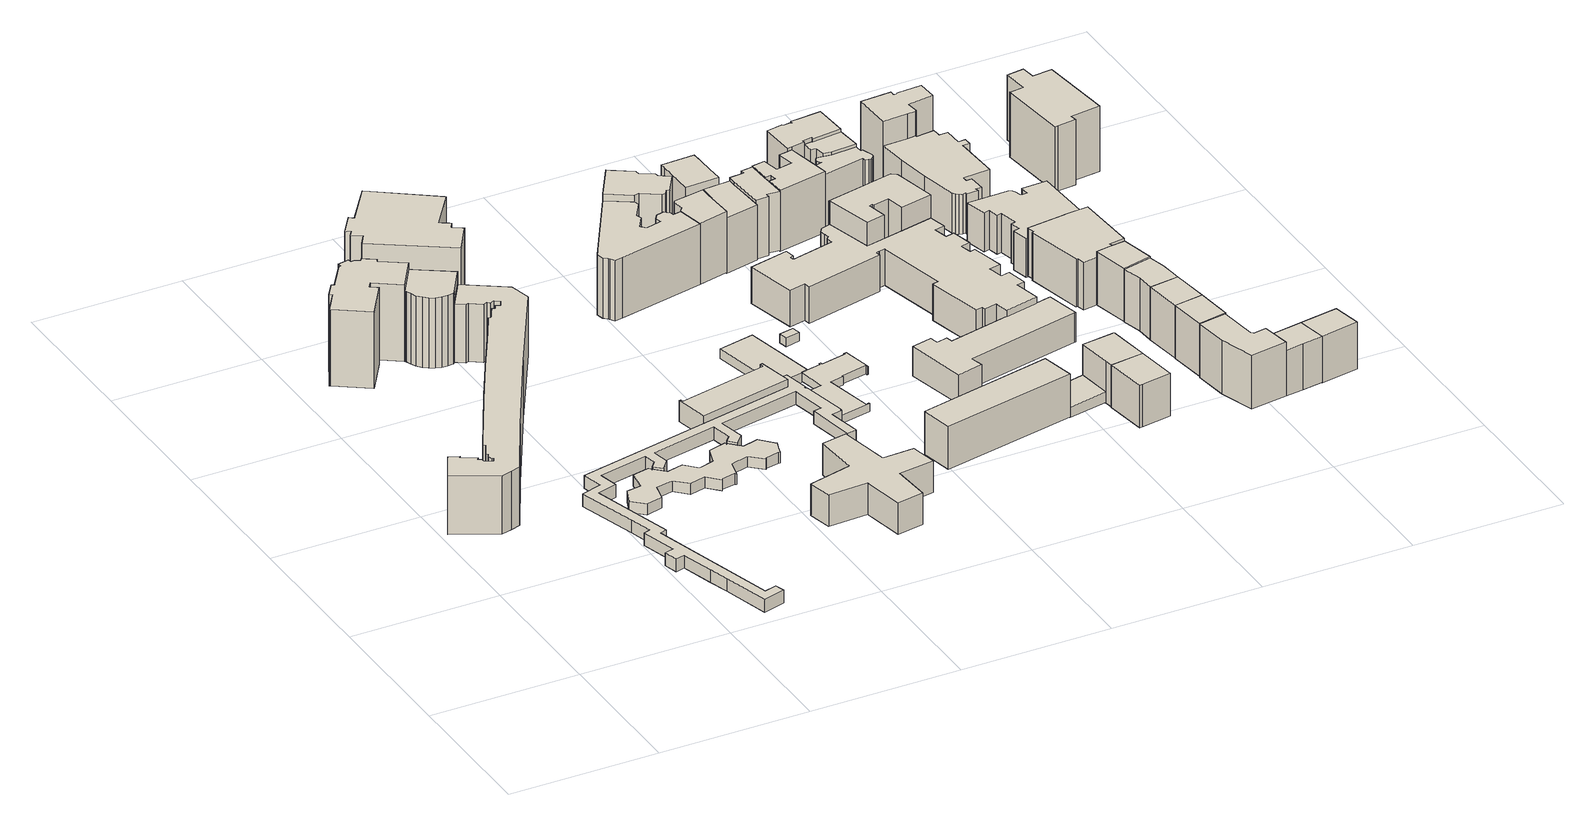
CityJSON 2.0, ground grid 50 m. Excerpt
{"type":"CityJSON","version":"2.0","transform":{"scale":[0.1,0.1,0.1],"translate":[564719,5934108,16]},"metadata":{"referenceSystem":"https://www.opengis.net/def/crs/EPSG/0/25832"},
"CityObjects":{
"building1":{"type":"Building","attributes":{"Gemeindeschluessel":"02100106","Geometrietyp2DReferenz":"3000","BezugspunktDach":"2000","function":"31001_1010","measuredHeight":22.39,"storeysAboveGround":5},"address":[{"country":"Germany","locality":"Hamburg","thoroughfareNumber":"4","thoroughfareName":"Hütten","postcode":"20355"}],"geometry":[{"type":"Solid","lod":"1","boundaries":[[[[0,1,2,3,4,5,6,7,8,9,10,11,12,13,14,15,16,17,18,19,20,21,22,23,24,25,26,27,28,29,30,31,32,33,34,35,36,37,38,39,40,41,42,43]],[[44,45,46,47,48,49,50,51,52,53,54,55,56,57,58,59,60,61,62,63,64,65,66,67,68,69,70,71,72,73,74,75,76,77,78,79,80,81,82,83,84,85,86,87]],[[42,44,87,43]],[[41,45,44,42]],[[40,46,45,41]],[[39,47,46,40]],[[38,48,47,39]],[[37,49,48,38]],[[36,50,49,37]],[[35,51,50,36]],[[34,52,51,35]],[[33,53,52,34]],[[32,54,53,33]],[[31,55,54,32]],[[30,56,55,31]],[[29,57,56,30]],[[28,58,57,29]],[[27,59,58,28]],[[26,60,59,27]],[[25,61,60,26]],[[24,62,61,25]],[[23,63,62,24]],[[22,64,63,23]],[[21,65,64,22]],[[20,66,65,21]],[[19,67,66,20]],[[18,68,67,19]],[[17,69,68,18]],[[16,70,69,17]],[[15,71,70,16]],[[14,72,71,15]],[[13,73,72,14]],[[12,74,73,13]],[[11,75,74,12]],[[10,76,75,11]],[[9,77,76,10]],[[8,78,77,9]],[[7,79,78,8]],[[6,80,79,7]],[[5,81,80,6]],[[4,82,81,5]],[[3,83,82,4]],[[2,84,83,3]],[[1,85,84,2]],[[0,86,85,1]],[[43,87,86,0]]]]}]},
"building2":{"type":"Building","attributes":{"Gemeindeschluessel":"02100106","Geometrietyp2DReferenz":"3000","BezugspunktDach":"2000","function":"31001_2010","measuredHeight":28.8,"storeysAboveGround":7},"address":[{"country":"Germany","locality":"Hamburg","thoroughfareNumber":"10","thoroughfareName":"Holstenwall","postcode":"20355"}],"geometry":[{"type":"Solid","lod":"1","boundaries":[[[[88,89,90,91,92,93,94,95,96,97,98,99,100,101,102,103,104,105,106,107,108,109]],[[110,111,112,113,114,115,116,117,118,119,120,121,122,123,124,125,126,127,128,129,130,131]],[[108,110,131,109]],[[107,111,110,108]],[[106,112,111,107]],[[105,113,112,106]],[[104,114,113,105]],[[103,115,114,104]],[[102,116,115,103]],[[101,117,116,102]],[[100,118,117,101]],[[99,119,118,100]],[[98,120,119,99]],[[97,121,120,98]],[[96,122,121,97]],[[95,123,122,96]],[[94,124,123,95]],[[93,125,124,94]],[[92,126,125,93]],[[91,127,126,92]],[[90,128,127,91]],[[89,129,128,90]],[[88,130,129,89]],[[109,131,130,88]]]]}]},
"building3":{"type":"Building","attributes":{"Gemeindeschluessel":"02100106","Geometrietyp2DReferenz":"3000","BezugspunktDach":"2000","function":"31001_2010","measuredHeight":26.26,"storeysAboveGround":6},"address":[{"country":"Germany","locality":"Hamburg","thoroughfareNumber":"3","thoroughfareName":"Bei Schuldts Stift","postcode":"20355"}],"geometry":[{"type":"Solid","lod":"1","boundaries":[[[[132,133,134,135,136,137,138,139,140,141,142,109,108,143,144,145,146,147]],[[148,149,150,151,152,153,154,155,156,157,158,159,160,161,162,163,164,165]],[[146,148,165,147]],[[145,149,148,146]],[[144,150,149,145]],[[143,151,150,144]],[[108,152,151,143]],[[109,153,152,108]],[[142,154,153,109]],[[141,155,154,142]],[[140,156,155,141]],[[139,157,156,140]],[[138,158,157,139]],[[137,159,158,138]],[[136,160,159,137]],[[135,161,160,136]],[[134,162,161,135]],[[133,163,162,134]],[[132,164,163,133]],[[147,165,164,132]]]]}]},
"building4":{"type":"Building","attributes":{"Gemeindeschluessel":"02100106","Geometrietyp2DReferenz":"3000","BezugspunktDach":"2000","function":"31001_3020","measuredHeight":7.54,"storeysAboveGround":2},"address":[{"country":"Germany","locality":"Hamburg","thoroughfareName":"Kurze Straße","postcode":"20355"}],"geometry":[{"type":"Solid","lod":"1","boundaries":[[[[166,167,168,169,170,171,172,173,174,175,176,177,178,179,180,181,182,183,184,185,186,187,188,189,190,191,192,193,194,195,196,197]],[[198,199,200,201,202,203,204,205,206,207,208,209,210,211,212,213,214,215,216,217,218,219,220,221,222,223,224,225,226,227,228,229]],[[196,198,229,197]],[[195,199,198,196]],[[194,200,199,195]],[[193,201,200,194]],[[192,202,201,193]],[[191,203,202,192]],[[190,204,203,191]],[[189,205,204,190]],[[188,206,205,189]],[[187,207,206,188]],[[186,208,207,187]],[[185,209,208,186]],[[184,210,209,185]],[[183,211,210,184]],[[182,212,211,183]],[[181,213,212,182]],[[180,214,213,181]],[[179,215,214,180]],[[178,216,215,179]],[[177,217,216,178]],[[176,218,217,177]],[[175,219,218,176]],[[174,220,219,175]],[[173,221,220,174]],[[172,222,221,173]],[[171,223,222,172]],[[170,224,223,171]],[[169,225,224,170]],[[168,226,225,169]],[[167,227,226,168]],[[166,228,227,167]],[[197,229,228,166]]]]}]},
"building5":{"type":"Building","attributes":{"Gemeindeschluessel":"02100106","Geometrietyp2DReferenz":"3000","BezugspunktDach":"2000","function":"51009_1610","measuredHeight":6.58},"address":[{"country":"Germany","locality":"Hamburg","postcode":"20355"}],"geometry":[{"type":"Solid","lod":"1","boundaries":[[[[230,231,232,233,234,235,236,237,238,239,240,241,242,243,244,245,246,247,248,249,250,251,252,253,254,255,256,257,258,259,260,261,262,263,264,265,266,267,268,269,270,271,272,273,274,275,276,277,278]],[[279,280,281,282,283,284,285,286,287,288,289,290,291,292,293,294,295,296,297,298,299,300,301,302,303,304,305,306,307,308,309,310,311,312,313,314,315,316,317,318,319,320,321,322,323,324,325,326,327]],[[277,279,327,278]],[[276,280,279,277]],[[275,281,280,276]],[[274,282,281,275]],[[273,283,282,274]],[[272,284,283,273]],[[271,285,284,272]],[[270,286,285,271]],[[269,287,286,270]],[[268,288,287,269]],[[267,289,288,268]],[[266,290,289,267]],[[265,291,290,266]],[[264,292,291,265]],[[263,293,292,264]],[[262,294,293,263]],[[261,295,294,262]],[[260,296,295,261]],[[259,297,296,260]],[[258,298,297,259]],[[257,299,298,258]],[[256,300,299,257]],[[255,301,300,256]],[[254,302,301,255]],[[253,303,302,254]],[[252,304,303,253]],[[251,305,304,252]],[[250,306,305,251]],[[249,307,306,250]],[[248,308,307,249]],[[247,309,308,248]],[[246,310,309,247]],[[245,311,310,246]],[[244,312,311,245]],[[243,313,312,244]],[[242,314,313,243]],[[241,315,314,242]],[[240,316,315,241]],[[239,317,316,240]],[[238,318,317,239]],[[237,319,318,238]],[[236,320,319,237]],[[235,321,320,236]],[[234,322,321,235]],[[233,323,322,234]],[[232,324,323,233]],[[231,325,324,232]],[[230,326,325,231]],[[278,327,326,230]]]]}]},
"building6":{"type":"Building","attributes":{"Gemeindeschluessel":"02100106","Geometrietyp2DReferenz":"3000","BezugspunktDach":"2000","function":"31001_2010","measuredHeight":25.95,"storeysAboveGround":6},"address":[{"country":"Germany","locality":"Hamburg","thoroughfareNumber":"9","thoroughfareName":"Holstenwall","postcode":"20355"}],"geometry":[{"type":"Solid","lod":"1","boundaries":[[[[328,329,330,331,332,333,334,335,336,337,338,339,340,341,342,343,344]],[[345,346,347,348,349,350,351,352,353,354,355,356,357,358,359,360,361]],[[343,345,361,344]],[[342,346,345,343]],[[341,347,346,342]],[[340,348,347,341]],[[339,349,348,340]],[[338,350,349,339]],[[337,351,350,338]],[[336,352,351,337]],[[335,353,352,336]],[[334,354,353,335]],[[333,355,354,334]],[[332,356,355,333]],[[331,357,356,332]],[[330,358,357,331]],[[329,359,358,330]],[[328,360,359,329]],[[344,361,360,328]]]]}]},
"building7":{"type":"Building","attributes":{"Gemeindeschluessel":"02100106","Geometrietyp2DReferenz":"3000","BezugspunktDach":"2000","function":"31001_3020","measuredHeight":10.84,"storeysAboveGround":3},"address":[{"country":"Germany","locality":"Hamburg","thoroughfareName":"Kurze Straße","postcode":"20355"}],"geometry":[{"type":"Solid","lod":"1","boundaries":[[[[362,363,364,365,366,367,368,369,370,371,372,373]],[[374,375,376,377,378,379,380,381,382,383,384,385]],[[372,374,385,373]],[[371,375,374,372]],[[370,376,375,371]],[[369,377,376,370]],[[368,378,377,369]],[[367,379,378,368]],[[366,380,379,367]],[[365,381,380,366]],[[364,382,381,365]],[[363,383,382,364]],[[362,384,383,363]],[[373,385,384,362]]]]}]},
"building8":{"type":"Building","attributes":{"Gemeindeschluessel":"02100106","Geometrietyp2DReferenz":"3000","BezugspunktDach":"2000","function":"31001_3020","measuredHeight":7.2,"storeysAboveGround":2},"address":[{"country":"Germany","locality":"Hamburg","thoroughfareName":"Kurze Straße","postcode":"20355"}],"geometry":[{"type":"Solid","lod":"1","boundaries":[[[[386,387,388,389,390,391,392,393]],[[394,395,396,397,398,399,400,401]],[[392,394,401,393]],[[391,395,394,392]],[[390,396,395,391]],[[389,397,396,390]],[[388,398,397,389]],[[387,399,398,388]],[[386,400,399,387]],[[393,401,400,386]]]]}]},
"building9":{"type":"Building","attributes":{"name":"Rudolf-Roß-Grundschule","Gemeindeschluessel":"02100106","Geometrietyp2DReferenz":"3000","BezugspunktDach":"2000","function":"31001_3020","measuredHeight":3.32,"storeysAboveGround":1},"address":[{"country":"Germany","locality":"Hamburg","thoroughfareNumber":"30","thoroughfareName":"Kurze Straße","postcode":"20355"}],"geometry":[{"type":"Solid","lod":"1","boundaries":[[[[402,403,404,405,406,407]],[[408,409,410,411,412,413]],[[406,408,413,407]],[[405,409,408,406]],[[404,410,409,405]],[[403,411,410,404]],[[402,412,411,403]],[[407,413,412,402]]]]}]},
"building10":{"type":"Building","attributes":{"Gemeindeschluessel":"02100106","Geometrietyp2DReferenz":"3000","BezugspunktDach":"2000","function":"31001_3020","measuredHeight":3.85,"storeysAboveGround":1},"address":[{"country":"Germany","locality":"Hamburg","thoroughfareName":"Kurze Straße","postcode":"20355"}],"geometry":[{"type":"Solid","lod":"1","boundaries":[[[[414,415,416,417,418,419,420,421,422,423,424,425,426,427,428,429,430,431,432,433,434,435,436,437]],[[438,439,440,441,442,443,444,445,446,447,448,449,450,451,452,453,454,455,456,457,458,459,460,461]],[[436,438,461,437]],[[435,439,438,436]],[[434,440,439,435]],[[433,441,440,434]],[[432,442,441,433]],[[431,443,442,432]],[[430,444,443,431]],[[429,445,444,430]],[[428,446,445,429]],[[427,447,446,428]],[[426,448,447,427]],[[425,449,448,426]],[[424,450,449,425]],[[423,451,450,424]],[[422,452,451,423]],[[421,453,452,422]],[[420,454,453,421]],[[419,455,454,420]],[[418,456,455,419]],[[417,457,456,418]],[[416,458,457,417]],[[415,459,458,416]],[[414,460,459,415]],[[437,461,460,414]]]]}]},
"building11":{"type":"Building","attributes":{"Gemeindeschluessel":"02100106","Geometrietyp2DReferenz":"3000","BezugspunktDach":"2000","function":"31001_1120","measuredHeight":24.14,"storeysAboveGround":6},"address":[{"country":"Germany","locality":"Hamburg","thoroughfareNumber":"12","thoroughfareName":"Kurze Straße","postcode":"20355"}],"geometry":[{"type":"Solid","lod":"1","boundaries":[[[[462,463,464,465,466,467,468,469,470,471,472,473,474,475,476,477,478,479,480,481,482,483]],[[484,485,486,487,488,489,490,491,492,493,494,495,496,497,498,499,500,501,502,503,504,505]],[[482,484,505,483]],[[481,485,484,482]],[[480,486,485,481]],[[479,487,486,480]],[[478,488,487,479]],[[477,489,488,478]],[[476,490,489,477]],[[475,491,490,476]],[[474,492,491,475]],[[473,493,492,474]],[[472,494,493,473]],[[471,495,494,472]],[[470,496,495,471]],[[469,497,496,470]],[[468,498,497,469]],[[467,499,498,468]],[[466,500,499,467]],[[465,501,500,466]],[[464,502,501,465]],[[463,503,502,464]],[[462,504,503,463]],[[483,505,504,462]]]]}]},
"building12":{"type":"Building","attributes":{"Gemeindeschluessel":"02100106","Geometrietyp2DReferenz":"3000","BezugspunktDach":"2000","function":"31001_2460","measuredHeight":3,"storeysAboveGround":1},"address":[{"country":"Germany","locality":"Hamburg","thoroughfareName":"Kurze Straße","postcode":"20355"}],"geometry":[{"type":"Solid","lod":"1","boundaries":[[[[506,507,508,509]],[[510,511,512,513]],[[508,510,513,509]],[[507,511,510,508]],[[506,512,511,507]],[[509,513,512,506]]]]}]},
"building13":{"type":"Building","attributes":{"Gemeindeschluessel":"02100106","Geometrietyp2DReferenz":"3000","BezugspunktDach":"2000","function":"31001_1120","measuredHeight":23.55,"storeysAboveGround":6},"address":[{"country":"Germany","locality":"Hamburg","thoroughfareNumber":"15","thoroughfareName":"Pilatuspool","postcode":"20355"}],"geometry":[{"type":"Solid","lod":"1","boundaries":[[[[514,515,516,517,518,519,520,521,522,523,524,525,526]],[[527,528,529,530,531,532,533,534,535,536,537,538,539]],[[525,527,539,526]],[[524,528,527,525]],[[523,529,528,524]],[[522,530,529,523]],[[521,531,530,522]],[[520,532,531,521]],[[519,533,532,520]],[[518,534,533,519]],[[517,535,534,518]],[[516,536,535,517]],[[515,537,536,516]],[[514,538,537,515]],[[526,539,538,514]]]]}]},
"building14":{"type":"Building","attributes":{"Gemeindeschluessel":"02100106","Geometrietyp2DReferenz":"3000","BezugspunktDach":"2000","function":"31001_1010","measuredHeight":17.07,"storeysAboveGround":4},"address":[{"country":"Germany","locality":"Hamburg","thoroughfareNumber":"9","thoroughfareName":"Jan-Valkenburg-Straße","postcode":"20355"}],"geometry":[{"type":"Solid","lod":"1","boundaries":[[[[540,541,542,543]],[[544,545,546,547]],[[542,544,547,543]],[[541,545,544,542]],[[540,546,545,541]],[[543,547,546,540]]]]}]},
"building15":{"type":"Building","attributes":{"Gemeindeschluessel":"02100106","Geometrietyp2DReferenz":"3000","BezugspunktDach":"2000","function":"31001_1120","measuredHeight":22.81,"storeysAboveGround":6},"address":[{"country":"Germany","locality":"Hamburg","thoroughfareNumber":"10","thoroughfareName":"Kurze Straße","postcode":"20355"}],"geometry":[{"type":"Solid","lod":"1","boundaries":[[[[548,549,550,551,552,553,554,555,556]],[[557,558,559,560,561,562,563,564,565]],[[555,557,565,556]],[[554,558,557,555]],[[553,559,558,554]],[[552,560,559,553]],[[551,561,560,552]],[[550,562,561,551]],[[549,563,562,550]],[[548,564,563,549]],[[556,565,564,548]]]]}]},
"building16":{"type":"Building","attributes":{"Gemeindeschluessel":"02100106","Geometrietyp2DReferenz":"3000","BezugspunktDach":"2000","function":"31001_1120","measuredHeight":20.91,"storeysAboveGround":5},"address":[{"country":"Germany","locality":"Hamburg","thoroughfareNumber":"8","thoroughfareName":"Kurze Straße","postcode":"20355"}],"geometry":[{"type":"Solid","lod":"1","boundaries":[[[[566,567,568,569,570,571,572,573,574]],[[575,576,577,578,579,580,581,582,583]],[[573,575,583,574]],[[572,576,575,573]],[[571,577,576,572]],[[570,578,577,571]],[[569,579,578,570]],[[568,580,579,569]],[[567,581,580,568]],[[566,582,581,567]],[[574,583,582,566]]]]}]},
"building17":{"type":"Building","attributes":{"Gemeindeschluessel":"02100106","Geometrietyp2DReferenz":"3000","BezugspunktDach":"2000","function":"31001_2100","measuredHeight":19.16,"storeysAboveGround":4},"address":[{"country":"Germany","locality":"Hamburg","thoroughfareNumber":"11a","thoroughfareName":"Pilatuspool","postcode":"20355"}],"geometry":[{"type":"Solid","lod":"1","boundaries":[[[[584,585,586,587,588,589,590,591]],[[592,593,594,595,596,597,598,599]],[[590,592,599,591]],[[589,593,592,590]],[[588,594,593,589]],[[587,595,594,588]],[[586,596,595,587]],[[585,597,596,586]],[[584,598,597,585]],[[591,599,598,584]]]]}]},
"building18":{"type":"Building","attributes":{"Gemeindeschluessel":"02100106","Geometrietyp2DReferenz":"3000","BezugspunktDach":"2000","function":"31001_1010","measuredHeight":20.33,"storeysAboveGround":6},"address":[{"country":"Germany","locality":"Hamburg","thoroughfareNumber":"7","thoroughfareName":"Kurze Straße","postcode":"20355"}],"geometry":[{"type":"Solid","lod":"1","boundaries":[[[[600,601,602,603,604,605,606,607,608]],[[609,610,611,612,613,614,615,616,617]],[[607,609,617,608]],[[606,610,609,607]],[[605,611,610,606]],[[604,612,611,605]],[[603,613,612,604]],[[602,614,613,603]],[[601,615,614,602]],[[600,616,615,601]],[[608,617,616,600]]]]}]},
"building19":{"type":"Building","attributes":{"Gemeindeschluessel":"02100106","Geometrietyp2DReferenz":"3000","BezugspunktDach":"2000","function":"31001_1120","measuredHeight":25.04,"storeysAboveGround":6},"address":[{"country":"Germany","locality":"Hamburg","thoroughfareNumber":"25","thoroughfareName":"Kohlhöfen","postcode":"20355"}],"geometry":[{"type":"Solid","lod":"1","boundaries":[[[[618,619,620,621,622,623,624,625,626,627,628,629,630,631,632,633,634,635,636,637,638,639,640,641,642,643,644,645,646,647,648,649,650,651,652,653,654,655,656,657,658,659,660,661,662,663,664]],[[665,666,667,668,669,670,671,672,673,674,675,676,677,678,679,680,681,682,683,684,685,686,687,688,689,690,691,692,693,694,695,696,697,698,699,700,701,702,703,704,705,706,707,708,709,710,711]],[[663,665,711,664]],[[662,666,665,663]],[[661,667,666,662]],[[660,668,667,661]],[[659,669,668,660]],[[658,670,669,659]],[[657,671,670,658]],[[656,672,671,657]],[[655,673,672,656]],[[654,674,673,655]],[[653,675,674,654]],[[652,676,675,653]],[[651,677,676,652]],[[650,678,677,651]],[[649,679,678,650]],[[648,680,679,649]],[[647,681,680,648]],[[646,682,681,647]],[[645,683,682,646]],[[644,684,683,645]],[[643,685,684,644]],[[642,686,685,643]],[[641,687,686,642]],[[640,688,687,641]],[[639,689,688,640]],[[638,690,689,639]],[[637,691,690,638]],[[636,692,691,637]],[[635,693,692,636]],[[634,694,693,635]],[[633,695,694,634]],[[632,696,695,633]],[[631,697,696,632]],[[630,698,697,631]],[[629,699,698,630]],[[628,700,699,629]],[[627,701,700,628]],[[626,702,701,627]],[[625,703,702,626]],[[624,704,703,625]],[[623,705,704,624]],[[622,706,705,623]],[[621,707,706,622]],[[620,708,707,621]],[[619,709,708,620]],[[618,710,709,619]],[[664,711,710,618]]]]}]},
"building20":{"type":"Building","attributes":{"Gemeindeschluessel":"02100106","Geometrietyp2DReferenz":"3000","BezugspunktDach":"2000","function":"31001_1010","measuredHeight":11.42,"storeysAboveGround":6},"address":[{"country":"Germany","locality":"Hamburg","thoroughfareNumber":"23","thoroughfareName":"Kohlhöfen","postcode":"20355"}],"geometry":[{"type":"Solid","lod":"1","boundaries":[[[[712,713,714,715,716,717,718,719,720,721,722,723,724]],[[725,726,727,728,729,730,731,732,733,734,735,736,737]],[[723,725,737,724]],[[722,726,725,723]],[[721,727,726,722]],[[720,728,727,721]],[[719,729,728,720]],[[718,730,729,719]],[[717,731,730,718]],[[716,732,731,717]],[[715,733,732,716]],[[714,734,733,715]],[[713,735,734,714]],[[712,736,735,713]],[[724,737,736,712]]]]}]},
"building21":{"type":"Building","attributes":{"Gemeindeschluessel":"02100106","Geometrietyp2DReferenz":"3000","BezugspunktDach":"2000","function":"31001_2100","measuredHeight":3.64,"storeysAboveGround":1},"address":[{"country":"Germany","locality":"Hamburg","thoroughfareNumber":"3","thoroughfareName":"Jan-Valkenburg-Straße","postcode":"20355"}],"geometry":[{"type":"Solid","lod":"1","boundaries":[[[[738,739,740,741]],[[742,743,744,745]],[[740,742,745,741]],[[739,743,742,740]],[[738,744,743,739]],[[741,745,744,738]]]]}]},
"building22":{"type":"Building","attributes":{"Gemeindeschluessel":"02100106","Geometrietyp2DReferenz":"3000","BezugspunktDach":"2000","function":"31001_1120","measuredHeight":21.72,"storeysAboveGround":6},"address":[{"country":"Germany","locality":"Hamburg","thoroughfareNumber":"3","thoroughfareName":"Kurze Straße","postcode":"20355"}],"geometry":[{"type":"Solid","lod":"1","boundaries":[[[[746,747,748,749,750,751,752,753,754,755,756,757,758,759]],[[760,761,762,763,764,765,766,767,768,769,770,771,772,773]],[[758,760,773,759]],[[757,761,760,758]],[[756,762,761,757]],[[755,763,762,756]],[[754,764,763,755]],[[753,765,764,754]],[[752,766,765,753]],[[751,767,766,752]],[[750,768,767,751]],[[749,769,768,750]],[[748,770,769,749]],[[747,771,770,748]],[[746,772,771,747]],[[759,773,772,746]]]]}]},
"building23":{"type":"Building","attributes":{"Gemeindeschluessel":"02100106","Geometrietyp2DReferenz":"3000","BezugspunktDach":"2000","function":"31001_1010","measuredHeight":16.88,"storeysAboveGround":4},"address":[{"country":"Germany","locality":"Hamburg","thoroughfareNumber":"11","thoroughfareName":"Kohlhöfen","postcode":"20355"}],"geometry":[{"type":"Solid","lod":"1","boundaries":[[[[774,775,776,777,778]],[[779,780,781,782,783]],[[777,779,783,778]],[[776,780,779,777]],[[775,781,780,776]],[[774,782,781,775]],[[778,783,782,774]]]]}]},
"building24":{"type":"Building","attributes":{"Gemeindeschluessel":"02100106","Geometrietyp2DReferenz":"3000","BezugspunktDach":"2000","function":"31001_1010","measuredHeight":16.71,"storeysAboveGround":4},"address":[{"country":"Germany","locality":"Hamburg","thoroughfareNumber":"13","thoroughfareName":"Kohlhöfen","postcode":"20355"}],"geometry":[{"type":"Solid","lod":"1","boundaries":[[[[784,785,786,787,788,789]],[[790,783,782,791,792,793]],[[788,790,793,789]],[[787,783,790,788]],[[786,782,783,787]],[[785,791,782,786]],[[784,792,791,785]],[[789,793,792,784]]]]}]},
"building25":{"type":"Building","attributes":{"Gemeindeschluessel":"02100106","Geometrietyp2DReferenz":"3000","BezugspunktDach":"2000","function":"31001_1010","measuredHeight":21.53,"storeysAboveGround":5},"address":[{"country":"Germany","locality":"Hamburg","thoroughfareNumber":"32","thoroughfareName":"Kurze Straße","postcode":"20355"}],"geometry":[{"type":"Solid","lod":"1","boundaries":[[[[794,795,796,797,798,799,800,801,802,803,804,805]],[[806,807,808,809,810,811,812,813,814,815,816,817]],[[804,806,817,805]],[[803,807,806,804]],[[802,808,807,803]],[[801,809,808,802]],[[800,810,809,801]],[[799,811,810,800]],[[798,812,811,799]],[[797,813,812,798]],[[796,814,813,797]],[[795,815,814,796]],[[794,816,815,795]],[[805,817,816,794]]]]}]},
"building26":{"type":"Building","attributes":{"Gemeindeschluessel":"02100106","Geometrietyp2DReferenz":"3000","BezugspunktDach":"2000","function":"31001_2010","measuredHeight":19.96,"storeysAboveGround":6},"address":[{"country":"Germany","locality":"Hamburg","thoroughfareNumber":"44","thoroughfareName":"Poolstraße","postcode":"20355"}],"geometry":[{"type":"Solid","lod":"1","boundaries":[[[[818,819,820,821,822,823,824,825,826,827,828,829,830,831,832,833,834,835,836]],[[837,838,839,840,841,842,843,844,845,846,847,848,849,850,851,852,853,854,855]],[[835,837,855,836]],[[834,838,837,835]],[[833,839,838,834]],[[832,840,839,833]],[[831,841,840,832]],[[830,842,841,831]],[[829,843,842,830]],[[828,844,843,829]],[[827,845,844,828]],[[826,846,845,827]],[[825,847,846,826]],[[824,848,847,825]],[[823,849,848,824]],[[822,850,849,823]],[[821,851,850,822]],[[820,852,851,821]],[[819,853,852,820]],[[818,854,853,819]],[[836,855,854,818]]]]}]},
"building27":{"type":"Building","attributes":{"Gemeindeschluessel":"02100106","Geometrietyp2DReferenz":"3000","BezugspunktDach":"2000","function":"31001_1120","measuredHeight":23.03,"storeysAboveGround":5},"address":[{"country":"Germany","locality":"Hamburg","thoroughfareNumber":"41","thoroughfareName":"Poolstraße","postcode":"20355"}],"geometry":[{"type":"Solid","lod":"1","boundaries":[[[[856,857,858,859,860,861,862,863,864,865,866,867,868,869,870]],[[871,872,873,874,875,876,877,878,879,880,881,882,883,884,885]],[[869,871,885,870]],[[868,872,871,869]],[[867,873,872,868]],[[866,874,873,867]],[[865,875,874,866]],[[864,876,875,865]],[[863,877,876,864]],[[862,878,877,863]],[[861,879,878,862]],[[860,880,879,861]],[[859,881,880,860]],[[858,882,881,859]],[[857,883,882,858]],[[856,884,883,857]],[[870,885,884,856]]]]}]},
"building28":{"type":"Building","attributes":{"Gemeindeschluessel":"02100106","Geometrietyp2DReferenz":"3000","BezugspunktDach":"2000","function":"31001_1120","measuredHeight":22.2,"storeysAboveGround":5},"address":[{"country":"Germany","locality":"Hamburg","thoroughfareNumber":"43","thoroughfareName":"Poolstraße","postcode":"20355"}],"geometry":[{"type":"Solid","lod":"1","boundaries":[[[[886,887,888,889,890,891,892]],[[893,894,895,896,897,898,899]],[[891,893,899,892]],[[890,894,893,891]],[[889,895,894,890]],[[888,896,895,889]],[[887,897,896,888]],[[886,898,897,887]],[[892,899,898,886]]]]}]},
"building29":{"type":"Building","attributes":{"Gemeindeschluessel":"02100107","Geometrietyp2DReferenz":"3000","BezugspunktDach":"2000","function":"31001_1010","measuredHeight":21.72,"storeysAboveGround":5},"address":[{"country":"Germany","locality":"Hamburg","thoroughfareNumber":"15","thoroughfareName":"Kohlhöfen","postcode":"20355"}],"geometry":[{"type":"Solid","lod":"1","boundaries":[[[[900,901,902,903,904,905,906,907]],[[908,909,910,911,912,913,914,915]],[[906,908,915,907]],[[905,909,908,906]],[[904,910,909,905]],[[903,911,910,904]],[[902,912,911,903]],[[901,913,912,902]],[[900,914,913,901]],[[907,915,914,900]]]]}]},
"building30":{"type":"Building","attributes":{"Gemeindeschluessel":"02100107","Geometrietyp2DReferenz":"3000","BezugspunktDach":"2000","function":"31001_1010","measuredHeight":21.1,"storeysAboveGround":5},"address":[{"country":"Germany","locality":"Hamburg","thoroughfareNumber":"16","thoroughfareName":"Kohlhöfen","postcode":"20355"}],"geometry":[{"type":"Solid","lod":"1","boundaries":[[[[916,917,918,919,920]],[[921,922,923,924,925]],[[919,921,925,920]],[[918,922,921,919]],[[917,923,922,918]],[[916,924,923,917]],[[920,925,924,916]]]]}]},
"building31":{"type":"Building","attributes":{"Gemeindeschluessel":"02100107","Geometrietyp2DReferenz":"3000","BezugspunktDach":"2000","function":"31001_1120","measuredHeight":21.08,"storeysAboveGround":5},"address":[{"country":"Germany","locality":"Hamburg","thoroughfareNumber":"17","thoroughfareName":"Kohlhöfen","postcode":"20355"}],"geometry":[{"type":"Solid","lod":"1","boundaries":[[[[926,927,928,929]],[[923,930,931,924]],[[928,923,924,929]],[[927,930,923,928]],[[926,931,930,927]],[[929,924,931,926]]]]}]},
"building32":{"type":"Building","attributes":{"Gemeindeschluessel":"02100107","Geometrietyp2DReferenz":"3000","BezugspunktDach":"2000","function":"31001_1100","measuredHeight":21.2,"storeysAboveGround":5},"address":[{"country":"Germany","locality":"Hamburg","thoroughfareNumber":"18","thoroughfareName":"Kohlhöfen","postcode":"20355"}],"geometry":[{"type":"Solid","lod":"1","boundaries":[[[[932,933,934,935,936,937]],[[930,938,939,940,941,931]],[[936,930,931,937]],[[935,938,930,936]],[[934,939,938,935]],[[933,940,939,934]],[[932,941,940,933]],[[937,931,941,932]]]]}]},
"building33":{"type":"Building","attributes":{"Gemeindeschluessel":"02100107","Geometrietyp2DReferenz":"3000","BezugspunktDach":"2000","function":"31001_1010","measuredHeight":21.27,"storeysAboveGround":5},"address":[{"country":"Germany","locality":"Hamburg","thoroughfareNumber":"19","thoroughfareName":"Kohlhöfen","postcode":"20355"}],"geometry":[{"type":"Solid","lod":"1","boundaries":[[[[942,943,944,945,946,947,948]],[[949,950,951,952,953,954,955]],[[947,949,955,948]],[[946,950,949,947]],[[945,951,950,946]],[[944,952,951,945]],[[943,953,952,944]],[[942,954,953,943]],[[948,955,954,942]]]]}]},
"building34":{"type":"Building","attributes":{"Gemeindeschluessel":"02100107","Geometrietyp2DReferenz":"3000","BezugspunktDach":"2000","function":"31001_3030","measuredHeight":24.83,"storeysAboveGround":5},"address":[{"country":"Germany","locality":"Hamburg","thoroughfareNumber":"21","thoroughfareName":"Kohlhöfen","postcode":"20355"}],"geometry":[{"type":"Solid","lod":"1","boundaries":[[[[956,957,958,959,960,961,962,963,964,965,966,967,968,969,970,971,972,973]],[[974,975,976,977,978,979,980,981,982,983,984,985,986,987,988,989,990,991]],[[972,974,991,973]],[[971,975,974,972]],[[970,976,975,971]],[[969,977,976,970]],[[968,978,977,969]],[[967,979,978,968]],[[966,980,979,967]],[[965,981,980,966]],[[964,982,981,965]],[[963,983,982,964]],[[962,984,983,963]],[[961,985,984,962]],[[960,986,985,961]],[[959,987,986,960]],[[958,988,987,959]],[[957,989,988,958]],[[956,990,989,957]],[[973,991,990,956]]]]}]},
"building35":{"type":"Building","attributes":{"Gemeindeschluessel":"02100107","Geometrietyp2DReferenz":"3000","BezugspunktDach":"2000","function":"31001_3060","measuredHeight":18.98,"storeysAboveGround":5},"address":[{"country":"Germany","locality":"Hamburg","thoroughfareNumber":"22","thoroughfareName":"Kohlhöfen","postcode":"20355"}],"geometry":[{"type":"Solid","lod":"1","boundaries":[[[[992,993,994,995,996,997,998,999,1000,1001,1002,1003,1004,1005,1006,1007,1008,1009,1010,1011,1012]],[[1013,1014,1015,1016,1017,1018,1019,1020,1021,1022,1023,1024,1025,1026,1027,1028,1029,1030,1031,1032,1033]],[[1011,1013,1033,1012]],[[1010,1014,1013,1011]],[[1009,1015,1014,1010]],[[1008,1016,1015,1009]],[[1007,1017,1016,1008]],[[1006,1018,1017,1007]],[[1005,1019,1018,1006]],[[1004,1020,1019,1005]],[[1003,1021,1020,1004]],[[1002,1022,1021,1003]],[[1001,1023,1022,1002]],[[1000,1024,1023,1001]],[[999,1025,1024,1000]],[[998,1026,1025,999]],[[997,1027,1026,998]],[[996,1028,1027,997]],[[995,1029,1028,996]],[[994,1030,1029,995]],[[993,1031,1030,994]],[[992,1032,1031,993]],[[1012,1033,1032,992]]]]}]},
"building36":{"type":"Building","attributes":{"Gemeindeschluessel":"02100107","Geometrietyp2DReferenz":"3000","BezugspunktDach":"2000","function":"31001_3020","measuredHeight":19.42,"storeysAboveGround":4},"address":[{"country":"Germany","locality":"Hamburg","thoroughfareNumber":"4","thoroughfareName":"Poolstraße","postcode":"20355"}],"geometry":[{"type":"Solid","lod":"1","boundaries":[[[[1034,1035,1036,1037,1038,1039,1040,1041,1042,1043,1044,1045,1046,1047,1048,1049,1050,1051,1052,1053,1054,1055,1056,1057,1058,1059,1060]],[[1061,1062,1063,1064,1065,1066,1067,1068,1069,1070,1071,1072,1073,1074,1075,1076,1077,1078,1079,1080,1081,1082,1083,1084,1085,1086,1087]],[[1059,1061,1087,1060]],[[1058,1062,1061,1059]],[[1057,1063,1062,1058]],[[1056,1064,1063,1057]],[[1055,1065,1064,1056]],[[1054,1066,1065,1055]],[[1053,1067,1066,1054]],[[1052,1068,1067,1053]],[[1051,1069,1068,1052]],[[1050,1070,1069,1051]],[[1049,1071,1070,1050]],[[1048,1072,1071,1049]],[[1047,1073,1072,1048]],[[1046,1074,1073,1047]],[[1045,1075,1074,1046]],[[1044,1076,1075,1045]],[[1043,1077,1076,1044]],[[1042,1078,1077,1043]],[[1041,1079,1078,1042]],[[1040,1080,1079,1041]],[[1039,1081,1080,1040]],[[1038,1082,1081,1039]],[[1037,1083,1082,1038]],[[1036,1084,1083,1037]],[[1035,1085,1084,1036]],[[1034,1086,1085,1035]],[[1060,1087,1086,1034]]]]}]},
"building37":{"type":"Building","attributes":{"Gemeindeschluessel":"02100107","Geometrietyp2DReferenz":"3000","BezugspunktDach":"2000","function":"31001_1010","measuredHeight":18.63,"storeysAboveGround":4},"address":[{"country":"Germany","locality":"Hamburg","thoroughfareNumber":"20","thoroughfareName":"Rademachergang","postcode":"20355"}],"geometry":[{"type":"Solid","lod":"1","boundaries":[[[[1088,1089,1090,1091,1092]],[[1093,1094,1095,1096,1097]],[[1091,1093,1097,1092]],[[1090,1094,1093,1091]],[[1089,1095,1094,1090]],[[1088,1096,1095,1089]],[[1092,1097,1096,1088]]]]}]},
"building38":{"type":"Building","attributes":{"Gemeindeschluessel":"02100107","Geometrietyp2DReferenz":"3000","BezugspunktDach":"2000","function":"31001_1120","measuredHeight":24.49,"storeysAboveGround":5},"address":[{"country":"Germany","locality":"Hamburg","thoroughfareNumber":"6","thoroughfareName":"Poolstraße","postcode":"20355"}],"geometry":[{"type":"Solid","lod":"1","boundaries":[[[[1098,1099,1100,1101,1102,1103,1104,1105,1106,1107,1108,1109,1110]],[[1111,1112,1113,1114,1115,1116,1117,1118,1119,1120,1121,1122,1123]],[[1109,1111,1123,1110]],[[1108,1112,1111,1109]],[[1107,1113,1112,1108]],[[1106,1114,1113,1107]],[[1105,1115,1114,1106]],[[1104,1116,1115,1105]],[[1103,1117,1116,1104]],[[1102,1118,1117,1103]],[[1101,1119,1118,1102]],[[1100,1120,1119,1101]],[[1099,1121,1120,1100]],[[1098,1122,1121,1099]],[[1110,1123,1122,1098]]]]}]},
"building39":{"type":"Building","attributes":{"Gemeindeschluessel":"02100107","Geometrietyp2DReferenz":"3000","BezugspunktDach":"2000","function":"31001_1010","measuredHeight":18.83,"storeysAboveGround":4},"address":[{"country":"Germany","locality":"Hamburg","thoroughfareNumber":"18","thoroughfareName":"Rademachergang","postcode":"20355"}],"geometry":[{"type":"Solid","lod":"1","boundaries":[[[[1124,1125,1126,1127]],[[1094,1128,1129,1095]],[[1126,1094,1095,1127]],[[1125,1128,1094,1126]],[[1124,1129,1128,1125]],[[1127,1095,1129,1124]]]]}]},
"building40":{"type":"Building","attributes":{"Gemeindeschluessel":"02100107","Geometrietyp2DReferenz":"3000","BezugspunktDach":"2000","function":"31001_3020","measuredHeight":25.14,"storeysAboveGround":5},"address":[{"country":"Germany","locality":"Hamburg","thoroughfareName":"Neustädter Straße","postcode":"20355"}],"geometry":[{"type":"Solid","lod":"1","boundaries":[[[[1130,1131,1132,1133,1134,1135,1136,1137,1138,1139,1140,1141]],[[1142,1143,1144,1145,1146,1147,1148,1149,1150,1151,1152,1153]],[[1140,1142,1153,1141]],[[1139,1143,1142,1140]],[[1138,1144,1143,1139]],[[1137,1145,1144,1138]],[[1136,1146,1145,1137]],[[1135,1147,1146,1136]],[[1134,1148,1147,1135]],[[1133,1149,1148,1134]],[[1132,1150,1149,1133]],[[1131,1151,1150,1132]],[[1130,1152,1151,1131]],[[1141,1153,1152,1130]]]]}]}
},
"vertices":[
[325,988,35],[210,776,35],[176,765,35],[142,755,35],[0,829,35],[47,919,35],[51,925,35],[83,909,35],[80,904,35],[127,879,35],[122,871,35],[132,865,35],[134,853,35],[158,840,35],[166,854,35],[160,857,35],[157,872,35],[162,881,35],[155,885,35],[179,930,35],[171,934,35],[228,1039,35],[305,1180,35],[383,1320,35],[464,1460,35],[520,1560,35],[527,1557,35],[553,1602,35],[563,1598,35],[571,1612,35],[584,1604,35],[596,1625,35],[578,1636,35],[564,1633,35],[555,1638,35],[543,1634,35],[505,1659,35],[498,1656,35],[468,1675,35],[523,1760,35],[528,1768,35],[662,1681,35],[679,1610,35],[499,1301,35],[679,1610,235],[662,1681,235],[528,1768,235],[523,1760,235],[468,1675,235],[498,1656,235],[505,1659,235],[543,1634,235],[555,1638,235],[564,1633,235],[578,1636,235],[596,1625,235],[584,1604,235],[571,1612,235],[563,1598,235],[553,1602,235],[527,1557,235],[520,1560,235],[464,1460,235],[383,1320,235],[305,1180,235],[228,1039,235],[171,934,235],[179,930,235],[155,885,235],[162,881,235],[157,872,235],[160,857,235],[166,854,235],[158,840,235],[134,853,235],[132,865,235],[122,871,235],[127,879,235],[80,904,235],[83,909,235],[51,925,235],[47,919,235],[0,829,235],[142,755,235],[176,765,235],[210,776,235],[325,988,235],[499,1301,235],
[255,1800,37],[242,1782,37],[266,1765,37],[189,1651,37],[82,1724,37],[80,1725,37],[126,1793,37],[117,1799,37],[148,1844,37],[156,1838,37],[216,1924,37],[223,1925,37],[221,1937,37],[258,1944,37],[260,1932,37],[272,1934,37],[288,1924,37],[295,1933,37],[335,1907,37],[329,1898,37],[407,1847,37],[339,1743,37],[407,1847,301],[329,1898,301],[335,1907,301],[295,1933,301],[288,1924,301],[272,1934,301],[260,1932,301],[258,1944,301],[221,1937,301],[223,1925,301],[216,1924,301],[156,1838,301],[148,1844,301],[117,1799,301],[126,1793,301],[80,1725,301],[82,1724,301],[189,1651,301],[266,1765,301],[242,1782,301],[255,1800,301],[339,1743,301],
[460,1665,37],[459,1666,37],[439,1663,37],[420,1664,37],[401,1669,37],[384,1678,37],[369,1691,37],[356,1706,37],[348,1723,37],[343,1740,37],[341,1742,37],[415,1841,37],[437,1827,37],[528,1768,37],[523,1760,37],[468,1675,37],[523,1760,279],[528,1768,279],[437,1827,279],[415,1841,279],[407,1847,279],[339,1743,279],[341,1742,279],[343,1740,279],[348,1723,279],[356,1706,279],[369,1691,279],[384,1678,279],[401,1669,279],[420,1664,279],[439,1663,279],[459,1666,279],[460,1665,279],[468,1675,279],
[1046,722,39],[1041,724,39],[996,714,39],[993,709,39],[950,748,39],[890,732,39],[878,675,39],[873,679,39],[827,670,39],[824,664,39],[786,702,39],[732,689,39],[691,729,39],[633,716,39],[621,661,39],[565,647,39],[525,684,39],[548,739,39],[596,746,39],[605,811,39],[661,823,39],[704,781,39],[759,794,39],[797,756,39],[850,770,39],[869,829,39],[926,844,39],[968,803,39],[1020,817,39],[1060,774,39],[1062,772,39],[1055,750,39],[1062,772,76],[1060,774,76],[1020,817,76],[968,803,76],[926,844,76],[869,829,76],[850,770,76],[797,756,76],[759,794,76],[704,781,76],[661,823,76],[605,811,76],[596,746,76],[548,739,76],[525,684,76],[565,647,76],[621,661,76],[633,716,76],[691,729,76],[732,689,76],[786,702,76],[824,664,76],[827,670,76],[873,679,76],[878,675,76],[890,732,76],[950,748,76],[993,709,76],[996,714,76],[1041,724,76],[1046,722,76],[1055,750,76],
[1266,713,40],[1235,870,40],[1264,876,40],[1240,992,40],[965,935,40],[983,847,40],[955,816,40],[931,839,40],[948,859,40],[934,928,40],[712,881,40],[724,824,40],[695,790,40],[671,814,40],[688,835,40],[679,875,40],[514,840,40],[529,776,40],[462,757,40],[541,480,40],[518,473,40],[638,42,40],[679,53,40],[688,21,40],[614,0,40],[571,158,40],[552,224,40],[522,330,40],[491,322,40],[478,369,40],[510,378,40],[477,497,40],[498,503,40],[476,579,40],[419,775,40],[488,795,40],[471,864,40],[1232,1026,40],[1220,1079,40],[1260,1087,40],[1278,1000,40],[1274,999,40],[1275,994,40],[1279,995,40],[1312,841,40],[1308,840,40],[1309,834,40],[1274,827,40],[1296,719,40],[1274,827,84],[1309,834,84],[1308,840,84],[1312,841,84],[1279,995,84],[1275,994,84],[1274,999,84],[1278,1000,84],[1260,1087,84],[1220,1079,84],[1232,1026,84],[471,864,84],[488,795,84],[419,775,84],[476,579,84],[498,503,84],[477,497,84],[510,378,84],[478,369,84],[491,322,84],[522,330,84],[552,224,84],[571,158,84],[614,0,84],[688,21,84],[679,53,84],[638,42,84],[518,473,84],[541,480,84],[462,757,84],[529,776,84],[514,840,84],[679,875,84],[688,835,84],[671,814,84],[695,790,84],[724,824,84],[712,881,84],[934,928,84],[948,859,84],[931,839,84],[955,816,84],[983,847,84],[965,935,84],[1240,992,84],[1264,876,84],[1235,870,84],[1266,713,84],[1296,719,84],
[657,2049,35],[645,2031,35],[678,2009,35],[675,2005,35],[616,1914,35],[371,2073,35],[393,2107,35],[362,2129,35],[374,2146,35],[358,2157,35],[403,2220,35],[418,2209,35],[509,2334,35],[708,2192,35],[711,2189,35],[625,2070,35],[651,2054,35],[625,2070,256],[711,2189,256],[708,2192,256],[509,2334,256],[418,2209,256],[403,2220,256],[358,2157,256],[374,2146,256],[362,2129,256],[393,2107,256],[371,2073,256],[616,1914,256],[675,2005,256],[678,2009,256],[645,2031,256],[657,2049,256],[651,2054,256],
[1257,226,36],[1168,209,36],[1141,351,36],[1008,345,36],[991,424,36],[1137,460,36],[1128,609,36],[1213,625,36],[1245,455,36],[1351,459,36],[1369,371,36],[1248,353,36],[1369,371,145],[1351,459,145],[1245,455,145],[1213,625,145],[1128,609,145],[1137,460,145],[991,424,145],[1008,345,145],[1141,351,145],[1168,209,145],[1257,226,145],[1248,353,145],
[918,959,37],[894,1070,37],[900,1071,37],[902,1062,37],[1202,1126,37],[1199,1138,37],[1207,1140,37],[1232,1026,37],[1207,1140,109],[1199,1138,109],[1202,1126,109],[902,1062,109],[900,1071,109],[894,1070,109],[918,959,109],[1232,1026,109],
[1287,1355,35],[1339,1108,35],[1316,1103,35],[1317,1099,35],[1220,1079,35],[1167,1330,35],[1220,1079,68],[1317,1099,68],[1316,1103,68],[1339,1108,68],[1287,1355,68],[1167,1330,68],
[1414,1030,39],[1415,1025,39],[1368,1015,39],[1402,857,39],[1413,860,39],[1414,856,39],[1309,834,39],[1308,840,39],[1312,841,39],[1279,995,39],[1275,994,39],[1274,999,39],[1335,1012,39],[1316,1103,39],[1388,1118,39],[1387,1123,39],[1392,1124,39],[1393,1117,39],[1479,1135,39],[1478,1140,39],[1486,1141,39],[1507,1043,39],[1503,1042,39],[1502,1049,39],[1503,1042,67],[1507,1043,67],[1486,1141,67],[1478,1140,67],[1479,1135,67],[1393,1117,67],[1392,1124,67],[1387,1123,67],[1388,1118,67],[1316,1103,67],[1335,1012,67],[1274,999,67],[1275,994,67],[1279,995,67],[1312,841,67],[1308,840,67],[1309,834,67],[1414,856,67],[1413,860,67],[1402,857,67],[1368,1015,67],[1415,1025,67],[1414,1030,67],[1502,1049,67],
[997,1667,30],[987,1681,30],[985,1688,30],[972,1698,30],[967,1722,30],[979,1743,30],[1121,1981,30],[1200,1932,30],[1206,1914,30],[1171,1862,30],[1176,1844,30],[1149,1802,30],[1165,1787,30],[1218,1799,30],[1213,1821,30],[1224,1836,30],[1249,1842,30],[1266,1829,30],[1268,1816,30],[1295,1821,30],[1313,1732,30],[1025,1673,30],[1313,1732,238],[1295,1821,238],[1268,1816,238],[1266,1829,238],[1249,1842,238],[1224,1836,238],[1213,1821,238],[1218,1799,238],[1165,1787,238],[1149,1802,238],[1176,1844,238],[1171,1862,238],[1206,1914,238],[1200,1932,238],[1121,1981,238],[979,1743,238],[967,1722,238],[972,1698,238],[985,1688,238],[987,1681,238],[997,1667,238],[1025,1673,238],
[1368,1295,37],[1362,1324,37],[1411,1334,37],[1417,1305,37],[1411,1334,67],[1362,1324,67],[1368,1295,67],[1417,1305,67],
[1217,1935,32],[1200,1932,32],[1121,1981,32],[1192,2096,32],[1267,2049,32],[1268,2036,32],[1311,2010,32],[1312,1998,32],[1348,1975,32],[1305,1907,32],[1296,1913,32],[1286,1898,32],[1275,1897,32],[1286,1898,261],[1296,1913,261],[1305,1907,261],[1348,1975,261],[1312,1998,261],[1311,2010,261],[1268,2036,261],[1267,2049,261],[1192,2096,261],[1121,1981,261],[1200,1932,261],[1217,1935,261],[1275,1897,261],
[1454,587,26],[1905,684,26],[1929,573,26],[1476,480,26],[1929,573,174],[1905,684,174],[1454,587,174],[1476,480,174],
[1295,1821,31],[1305,1833,31],[1300,1870,31],[1305,1878,31],[1407,1895,31],[1407,1867,31],[1408,1843,31],[1413,1753,31],[1313,1732,31],[1413,1753,241],[1408,1843,241],[1407,1867,241],[1407,1895,241],[1305,1878,241],[1300,1870,241],[1305,1833,241],[1295,1821,241],[1313,1732,241],
[1408,1843,29],[1407,1867,29],[1427,1872,29],[1428,1928,29],[1518,1934,29],[1518,1909,29],[1525,1786,29],[1526,1777,29],[1413,1753,29],[1526,1777,219],[1525,1786,219],[1518,1909,219],[1518,1934,219],[1428,1928,219],[1427,1872,219],[1407,1867,219],[1408,1843,219],[1413,1753,219],
[1514,2055,18],[1516,1999,18],[1404,1995,18],[1400,2124,18],[1399,2140,18],[1510,2144,18],[1512,2112,18],[1512,2103,18],[1512,2112,196],[1510,2144,196],[1399,2140,196],[1400,2124,196],[1404,1995,196],[1516,1999,196],[1514,2055,196],[1512,2103,196],
[1604,1956,27],[1612,1796,27],[1569,1801,27],[1569,1787,27],[1525,1786,27],[1518,1909,27],[1518,1934,27],[1566,1938,27],[1565,1952,27],[1566,1938,230],[1518,1934,230],[1518,1909,230],[1525,1786,230],[1569,1787,230],[1569,1801,230],[1612,1796,230],[1604,1956,230],[1565,1952,230],
[2067,1046,19],[1954,1020,19],[1944,1065,19],[1902,1055,19],[1899,1068,19],[1876,1063,19],[1832,1252,19],[1853,1257,19],[1799,1492,19],[1777,1487,19],[1776,1487,19],[1767,1484,19],[1770,1468,19],[1503,1406,19],[1499,1427,19],[1445,1415,19],[1405,1584,19],[1537,1615,19],[1544,1583,19],[1531,1580,19],[1534,1565,19],[1680,1599,19],[1675,1620,19],[1677,1622,19],[1685,1632,19],[1681,1649,19],[1677,1664,19],[1689,1681,19],[1720,1689,19],[1761,1531,19],[1766,1532,19],[1767,1532,19],[1999,1582,19],[2013,1524,19],[1979,1516,19],[1990,1469,19],[2019,1476,19],[2035,1407,19],[2004,1400,19],[2013,1362,19],[2032,1367,19],[2057,1256,19],[2019,1248,19],[2031,1199,19],[2060,1206,19],[2075,1138,19],[2048,1132,19],[2075,1138,144],[2060,1206,144],[2031,1199,144],[2019,1248,144],[2057,1256,144],[2032,1367,144],[2013,1362,144],[2004,1400,144],[2035,1407,144],[2019,1476,144],[1990,1469,144],[1979,1516,144],[2013,1524,144],[1999,1582,144],[1767,1532,144],[1766,1532,144],[1761,1531,144],[1720,1689,144],[1689,1681,144],[1677,1664,144],[1681,1649,144],[1685,1632,144],[1677,1622,144],[1675,1620,144],[1680,1599,144],[1534,1565,144],[1531,1580,144],[1544,1583,144],[1537,1615,144],[1405,1584,144],[1445,1415,144],[1499,1427,144],[1503,1406,144],[1770,1468,144],[1767,1484,144],[1776,1487,144],[1777,1487,144],[1799,1492,144],[1853,1257,144],[1832,1252,144],[1876,1063,144],[1899,1068,144],[1902,1055,144],[1944,1065,144],[1954,1020,144],[2067,1046,144],[2048,1132,144],
[1763,815,22],[1677,796,22],[1631,999,22],[1700,1015,22],[1706,987,22],[1742,995,22],[1747,973,22],[2067,1046,22],[2112,1056,22],[2118,1057,22],[2144,945,22],[2138,944,22],[1753,857,22],[2138,944,123],[2144,945,123],[2118,1057,123],[2112,1056,123],[2067,1046,123],[1747,973,123],[1742,995,123],[1706,987,123],[1700,1015,123],[1631,999,123],[1677,796,123],[1763,815,123],[1753,857,123],
[1905,684,24],[2046,715,24],[2062,601,24],[1929,573,24],[2062,601,60],[2046,715,60],[1905,684,60],[1929,573,60],
[1609,1858,23],[1631,1862,23],[1628,1884,23],[1607,1881,23],[1604,1956,23],[1648,1964,23],[1659,1907,23],[1715,1918,23],[1704,1975,23],[1735,1980,23],[1749,1983,23],[1768,1885,23],[1779,1829,23],[1612,1796,23],[1779,1829,233],[1768,1885,233],[1749,1983,233],[1735,1980,233],[1704,1975,233],[1715,1918,233],[1659,1907,233],[1648,1964,233],[1604,1956,233],[1607,1881,233],[1628,1884,233],[1631,1862,233],[1609,1858,233],[1612,1796,233],
[2178,589,20],[2197,450,20],[2095,435,20],[2086,433,20],[2066,573,20],[2086,433,166],[2095,435,166],[2197,450,166],[2178,589,166],[2066,573,166],
[2155,729,22],[2158,727,22],[2178,589,22],[2066,573,22],[2062,601,22],[2046,715,22],[2062,601,166],[2158,727,166],[2155,729,166],[2046,715,166],
[1877,1620,24],[1826,1609,24],[1822,1614,24],[1811,1611,24],[1825,1545,24],[1761,1531,24],[1720,1689,24],[1719,1692,24],[1950,1742,24],[1966,1729,24],[1999,1582,24],[1890,1558,24],[1999,1582,224],[1966,1729,224],[1950,1742,224],[1719,1692,224],[1720,1689,224],[1761,1531,224],[1825,1545,224],[1811,1611,224],[1822,1614,224],[1826,1609,224],[1877,1620,224],[1890,1558,224],
[1947,1848,24],[1939,1843,24],[1930,1842,24],[1921,1846,24],[1917,1855,24],[1779,1829,24],[1768,1885,24],[1800,1892,24],[1794,1899,24],[1792,1907,24],[1794,1916,24],[1799,1923,24],[1821,1920,24],[1846,1916,24],[1931,1923,24],[1933,1897,24],[1939,1898,24],[1952,1864,24],[1951,1854,24],[1952,1864,224],[1939,1898,224],[1933,1897,224],[1931,1923,224],[1846,1916,224],[1821,1920,224],[1799,1923,224],[1794,1916,224],[1792,1907,224],[1794,1899,224],[1800,1892,224],[1768,1885,224],[1779,1829,224],[1917,1855,224],[1921,1846,224],[1930,1842,224],[1939,1843,224],[1947,1848,224],[1951,1854,224],
[1825,2002,27],[1793,1998,27],[1794,1991,27],[1749,1983,27],[1735,1980,27],[1728,2097,27],[1780,2106,27],[1783,2102,27],[1805,2105,27],[1813,2101,27],[1813,2111,27],[1823,2112,27],[1916,2119,27],[1923,2005,27],[1825,1994,27],[1923,2005,243],[1916,2119,243],[1823,2112,243],[1813,2111,243],[1813,2101,243],[1805,2105,243],[1783,2102,243],[1780,2106,243],[1728,2097,243],[1735,1980,243],[1749,1983,243],[1794,1991,243],[1793,1998,243],[1825,2002,243],[1825,1994,243],
[1821,1920,26],[1816,1956,26],[1797,1954,26],[1794,1991,26],[1923,2005,26],[1931,1923,26],[1846,1916,26],[1931,1923,234],[1923,2005,234],[1794,1991,234],[1797,1954,234],[1816,1956,234],[1821,1920,234],[1846,1916,234],
[2391,494,17],[2376,605,17],[2469,620,17],[2485,493,17],[2493,485,17],[2535,492,17],[2552,396,17],[2428,377,17],[2552,396,202],[2535,492,202],[2493,485,202],[2485,493,202],[2469,620,202],[2376,605,202],[2391,494,202],[2428,377,202],
[2359,728,21],[2456,742,21],[2470,620,21],[2469,620,21],[2376,605,21],[2469,620,204],[2470,620,204],[2456,742,204],[2359,728,204],[2376,605,204],
[2342,852,22],[2441,866,22],[2456,742,22],[2359,728,22],[2441,866,204],[2342,852,204],
[2338,911,23],[2321,976,23],[2418,998,23],[2432,939,23],[2441,866,23],[2342,852,23],[2432,939,204],[2418,998,204],[2321,976,204],[2338,911,204],
[2294,1097,24],[2341,1105,24],[2346,1105,24],[2393,1110,24],[2402,1071,24],[2418,998,24],[2321,976,24],[2418,998,208],[2402,1071,208],[2393,1110,208],[2346,1105,208],[2341,1105,208],[2294,1097,208],[2321,976,208],
[2356,1114,23],[2344,1111,23],[2346,1105,23],[2341,1105,23],[2294,1097,23],[2247,1090,23],[2241,1118,23],[2235,1116,23],[2192,1309,23],[2198,1311,23],[2192,1337,23],[2324,1353,23],[2323,1354,23],[2402,1360,23],[2414,1153,23],[2362,1144,23],[2366,1134,23],[2364,1122,23],[2366,1134,188],[2362,1144,188],[2414,1153,188],[2402,1360,188],[2323,1354,188],[2324,1353,188],[2192,1337,188],[2198,1311,188],[2192,1309,188],[2235,1116,188],[2241,1118,188],[2247,1090,188],[2294,1097,188],[2341,1105,188],[2346,1105,188],[2344,1111,188],[2356,1114,188],[2364,1122,188],
[2185,1429,20],[2200,1432,20],[2186,1495,20],[2171,1491,20],[2163,1525,20],[2143,1520,20],[2126,1594,20],[2264,1597,20],[2274,1592,20],[2280,1583,20],[2286,1560,20],[2308,1561,20],[2306,1591,20],[2390,1594,20],[2402,1360,20],[2323,1354,20],[2324,1353,20],[2192,1337,20],[2186,1336,20],[2173,1391,20],[2193,1395,20],[2173,1391,154],[2186,1336,154],[2192,1337,154],[2324,1353,154],[2323,1354,154],[2402,1360,154],[2390,1594,154],[2306,1591,154],[2308,1561,154],[2286,1560,154],[2280,1583,154],[2274,1592,154],[2264,1597,154],[2126,1594,154],[2143,1520,154],[2163,1525,154],[2171,1491,154],[2186,1495,154],[2200,1432,154],[2185,1429,154],[2193,1395,154],
[2181,1704,18],[2200,1705,18],[2203,1650,18],[2184,1649,18],[2185,1638,18],[2147,1636,18],[2147,1642,18],[2136,1641,18],[2125,1645,18],[2116,1652,18],[2111,1662,18],[2083,1784,18],[2065,1895,18],[2056,1990,18],[2137,1993,18],[2165,1996,18],[2167,1997,18],[2167,1991,18],[2228,1997,18],[2230,1968,18],[2259,1969,18],[2262,1908,18],[2286,1909,18],[2287,1884,18],[2263,1883,18],[2271,1727,18],[2180,1722,18],[2271,1727,155],[2263,1883,155],[2287,1884,155],[2286,1909,155],[2262,1908,155],[2259,1969,155],[2230,1968,155],[2228,1997,155],[2167,1991,155],[2167,1997,155],[2165,1996,155],[2137,1993,155],[2056,1990,155],[2065,1895,155],[2083,1784,155],[2111,1662,155],[2116,1652,155],[2125,1645,155],[2136,1641,155],[2147,1642,155],[2147,1636,155],[2185,1638,155],[2184,1649,155],[2203,1650,155],[2200,1705,155],[2181,1704,155],[2180,1722,155],
[2535,492,16],[2663,513,16],[2682,416,16],[2612,405,16],[2552,396,16],[2612,405,174],[2682,416,174],[2663,513,174],[2535,492,174],[2552,396,174],
[2167,1997,4],[2165,1996,4],[2137,1993,4],[2056,1990,4],[2049,2119,4],[2152,2124,4],[2152,2108,4],[2163,2108,4],[2167,2112,4],[2249,2116,4],[2253,2051,4],[2165,2040,4],[2170,1997,4],[2165,2040,240],[2253,2051,240],[2249,2116,240],[2167,2112,240],[2163,2108,240],[2152,2108,240],[2152,2124,240],[2049,2119,240],[2056,1990,240],[2137,1993,240],[2165,1996,240],[2167,1997,240],[2170,1997,240],
[2791,534,13],[2810,439,13],[2682,416,13],[2663,513,13],[2810,439,174],[2791,534,174],
[2570,1755,2],[2507,1748,2],[2499,1747,2],[2472,1982,2],[2479,1982,2],[2520,1987,2],[2510,2070,2],[2567,2077,2],[2573,2030,2],[2639,2037,2],[2668,1789,2],[2567,1777,2],[2668,1789,226],[2639,2037,226],[2573,2030,226],[2567,2077,226],[2510,2070,226],[2520,1987,226],[2479,1982,226],[2472,1982,226],[2499,1747,226],[2507,1748,226],[2570,1755,226],[2567,1777,226]
]}
